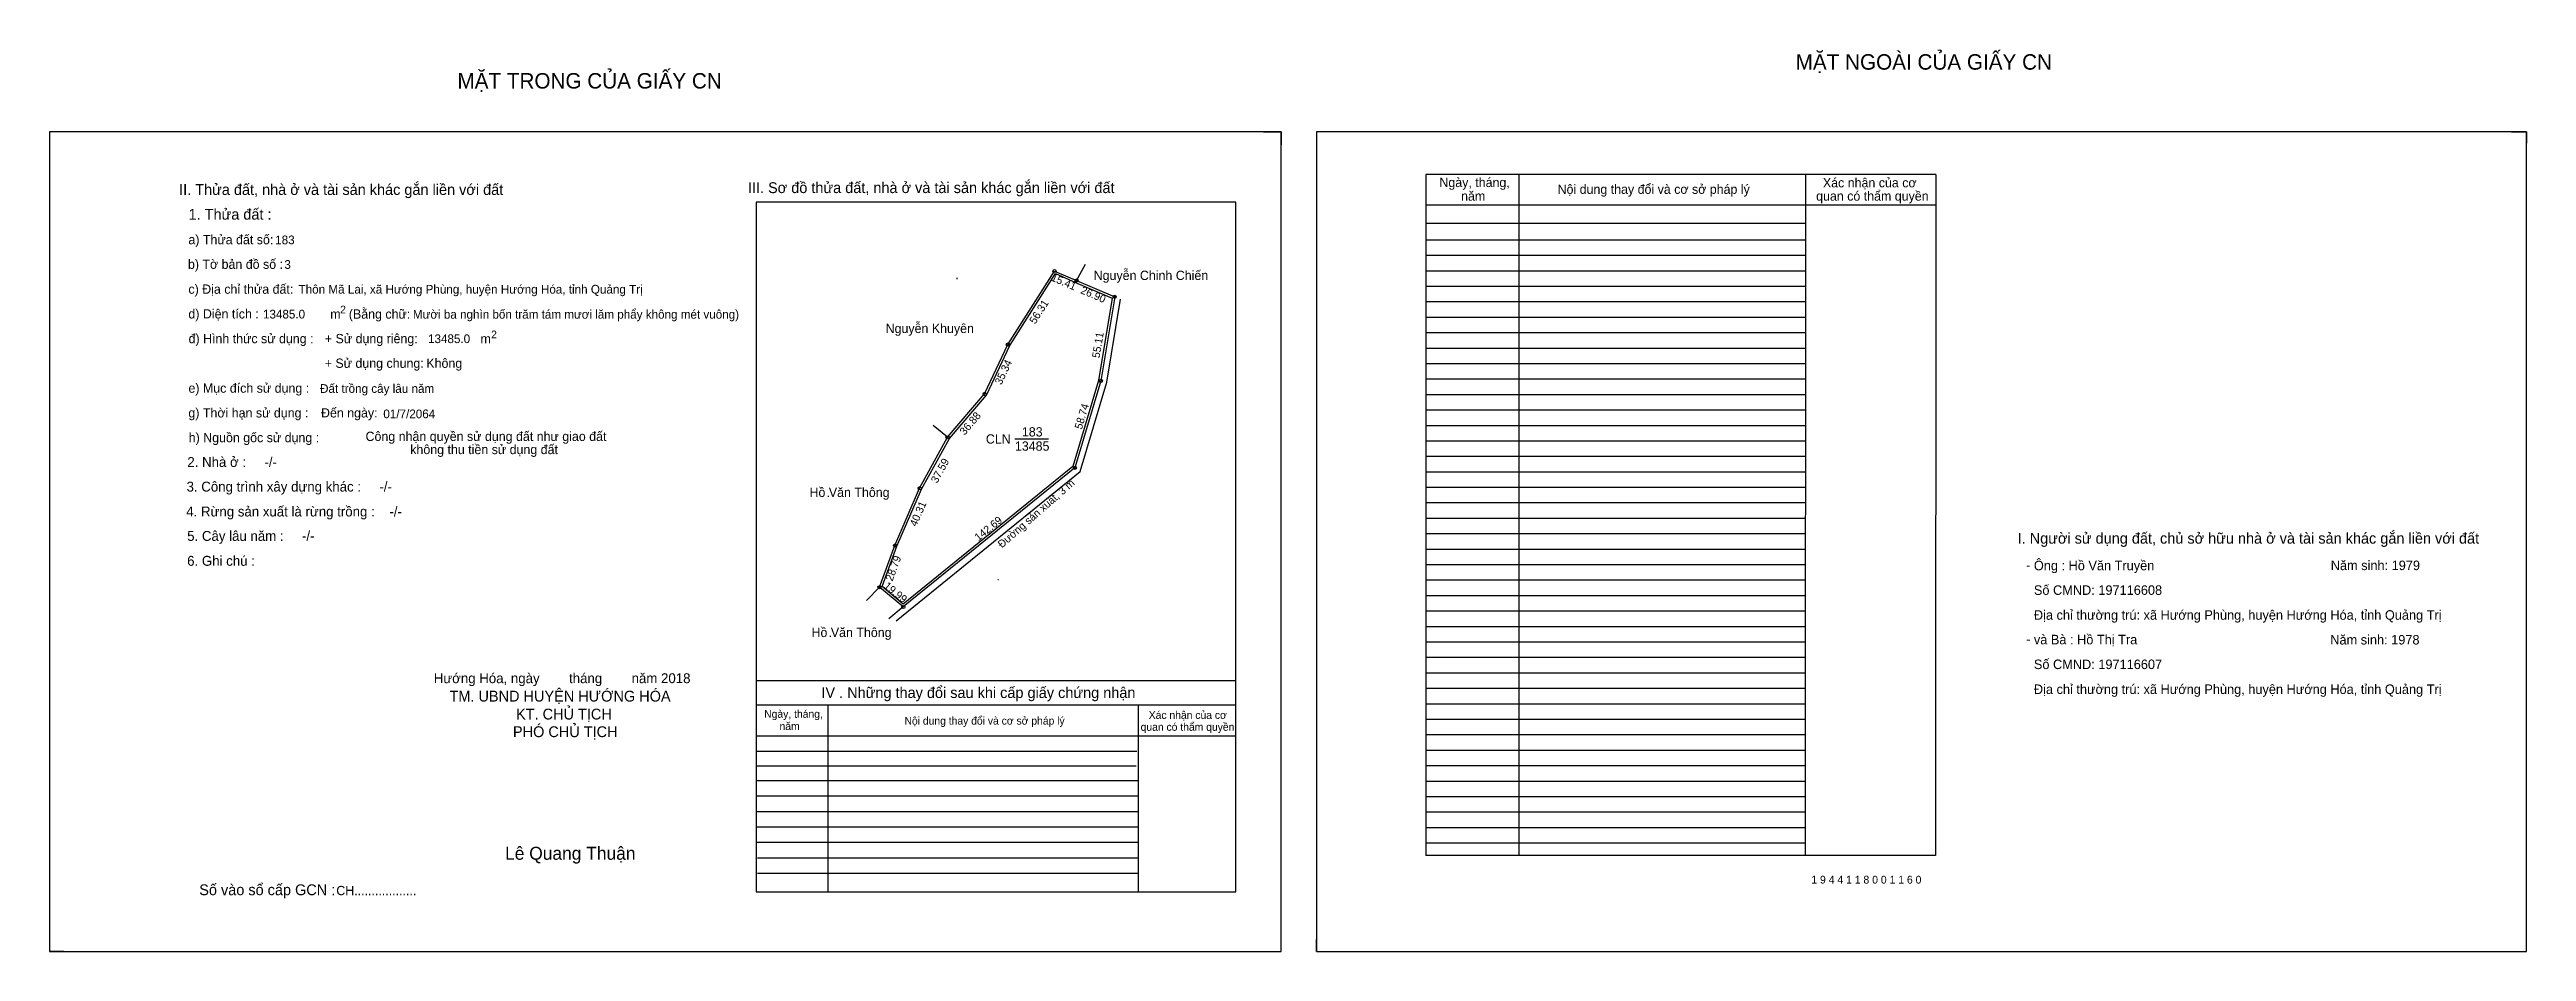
# Model space of a CAD drawing. Extents: x 532298 to 535809, y 1847358 to 1847970.
# Drawn here: x 534208 to 535809, y 1847386 to 1847970 of the extents above.
import ezdxf

# ---------------------------------------------------------------- set-up
doc = ezdxf.new("R2010")
doc.units = 0
for name, color, linetype in [('Default', 7, 'Continuous'), ('Level 10', 7, 'Continuous'), ('Level 11', 7, 'Continuous'), ('Level 13', 7, 'Continuous'), ('Level 27', 7, 'Continuous'), ('Level 36', 7, 'Continuous'), ('Level 49', 7, 'Continuous'), ('Level 55', 7, 'Continuous'), ('Level 6', 7, 'Continuous'), ('Level 60', 7, 'Continuous'), ('Level 7', 7, 'Continuous'), ('Level 8', 7, 'Continuous'), ('Level 9', 7, 'Continuous')]:
    doc.layers.add(name, color=color, linetype=linetype)

msp = doc.modelspace()

# ---------------------------------------------------------------- linework, layer by layer
at = {"layer": 'Level 10'}
for p, q in [((534992.3, 1847916.5), (535003.7, 1847916.5)), ((535003.7, 1847916.5), (535003.7, 1847908.1)), ((535799.1, 1847916.5), (535808.7, 1847916.5)), ((535808.7, 1847916.5), (535808.7, 1847909.1)), ((534827, 1847779), (534857.2, 1847826.5)), ((534890.9, 1847754.6), (534899.9, 1847808.2)), ((534887.1, 1847755.4), (534870.3, 1847699.2)), ((534873.7, 1847696.8), (534890.9, 1847754.6)), ((534754.8, 1847600.4), (534873.7, 1847696.8)), ((534870.3, 1847699.2), (534759.4, 1847609.3)), ((534207.5, 1847394.3), (534207.5, 1847386.5)), ((534216.7, 1847386.5), (534207.5, 1847386.5)), ((535026.5, 1847386.5), (535026.5, 1847394.3)), ((535026.5, 1847386.5), (535033.5, 1847386.5))]:
    msp.add_line(p, q, dxfattribs=at)
for points in [[(534207.5, 1847386.5), (535003.7, 1847386.5), (535003.7, 1847916.5), (534207.5, 1847916.5)], [(535026.5, 1847386.5), (535808.7, 1847386.5), (535808.7, 1847916.5), (535026.5, 1847916.5)], [(534857.2, 1847826.5), (534871.4, 1847820.4), (534896.1, 1847809.8), (534887.1, 1847755.4), (534870.3, 1847699.2), (534759.4, 1847609.3), (534744, 1847622), (534754, 1847649), (534770, 1847686), (534788, 1847719), (534812, 1847747), (534827, 1847779)], [(534857.8, 1847824.8), (534870.8, 1847819.1), (534894.5, 1847809), (534885.7, 1847755.8), (534869, 1847700), (534759.4, 1847611.1), (534745.7, 1847622.4), (534755.3, 1847648.5), (534771.3, 1847685.4), (534789.2, 1847718.2), (534813.2, 1847746.2), (534828.2, 1847778.3)]]:
    msp.add_lwpolyline(points, close=True, dxfattribs=at)
at = {"layer": 'Level 11'}
for centre in [(534857.2, 1847826.5), (534857.2, 1847826.5), (534871.4, 1847820.4), (534896.1, 1847809.8), (534827, 1847779), (534887.1, 1847755.4), (534812, 1847747), (534788, 1847719), (534870.3, 1847699.2), (534770, 1847686), (534754, 1847649), (534744, 1847622), (534759.4, 1847609.3)]:
    msp.add_circle(centre, 1, dxfattribs=at)
at = {"layer": 'Level 27'}
for p, q in [((534871.4, 1847820.4), (534877.2, 1847830.9)), ((534788, 1847719), (534778.7, 1847726.6)), ((534744, 1847622), (534735.6, 1847613.4)), ((534759.4, 1847609.3), (534750.1, 1847601.7))]:
    msp.add_line(p, q, dxfattribs=at)
at = {"layer": 'Level 7'}
for p, q in [((535342.5, 1847846.5), (535097.3, 1847846.5)), ((535342.5, 1847836.5), (535097.3, 1847836.5)), ((535342.5, 1847826.5), (535097.3, 1847826.5)), ((535342.5, 1847816.5), (535097.3, 1847816.5)), ((535342.5, 1847806.5), (535097.3, 1847806.5)), ((535342.5, 1847796.5), (535097.3, 1847796.5)), ((535342.5, 1847786.5), (535097.3, 1847786.5)), ((535342.5, 1847776.5), (535097.3, 1847776.5)), ((535342.5, 1847766.5), (535097.3, 1847766.5)), ((535342.5, 1847756.5), (535097.3, 1847756.5)), ((535342.5, 1847746.5), (535097.3, 1847746.5)), ((535342.5, 1847736.5), (535097.3, 1847736.5)), ((535342.5, 1847726.5), (535097.3, 1847726.5)), ((535342.5, 1847716.5), (535097.3, 1847716.5)), ((535342.5, 1847706.5), (535097.3, 1847706.5)), ((535342.5, 1847696.5), (535097.3, 1847696.5)), ((535342.5, 1847686.5), (535097.3, 1847686.5)), ((535342.5, 1847676.5), (535097.3, 1847676.5)), ((535342.5, 1847666.5), (535097.3, 1847666.5)), ((535342.5, 1847656.5), (535097.3, 1847656.5)), ((535342.5, 1847646.5), (535097.3, 1847646.5)), ((535342.5, 1847636.5), (535097.3, 1847636.5)), ((535342.5, 1847626.5), (535097.3, 1847626.5)), ((535342.5, 1847616.5), (535097.3, 1847616.5)), ((535342.5, 1847606.5), (535097.3, 1847606.5)), ((535342.5, 1847596.5), (535097.3, 1847596.5)), ((535342.5, 1847586.5), (535097.3, 1847586.5)), ((535342.5, 1847576.5), (535097.3, 1847576.5)), ((535342.5, 1847566.5), (535097.3, 1847566.5)), ((535342.5, 1847556.5), (535097.3, 1847556.5)), ((535342.5, 1847546.5), (535097.3, 1847546.5)), ((535342.5, 1847536.5), (535097.3, 1847536.5)), ((534910.4, 1847515.8), (534664.3, 1847515.8)), ((535342.5, 1847526.5), (535097.3, 1847526.5)), ((535342.5, 1847516.5), (535097.3, 1847516.5)), ((534910, 1847506.3), (534664.3, 1847506.3)), ((534911.3, 1847496.9), (534664.3, 1847496.9)), ((535342.5, 1847506.5), (535097.3, 1847506.5)), ((534911.3, 1847486.9), (534664.3, 1847486.9)), ((535342.5, 1847496.5), (535097.3, 1847496.5)), ((535342.5, 1847486.5), (535097.3, 1847486.5)), ((534911.3, 1847476.9), (534664.3, 1847476.9)), ((534911.3, 1847466.9), (534664.3, 1847466.9)), ((535342.5, 1847476.5), (535097.3, 1847476.5)), ((535342.5, 1847466.5), (535097.3, 1847466.5)), ((534911.3, 1847456.9), (534664.3, 1847456.9)), ((535342.5, 1847456.5), (535097.3, 1847456.5)), ((534911.3, 1847446.9), (534665.1, 1847446.9)), ((534911.3, 1847436.9), (534665.1, 1847436.9))]:
    msp.add_line(p, q, dxfattribs=at)
at = {"layer": 'Level 8'}
for p, q in [((535426.9, 1847889), (535097.3, 1847889)), ((535097.3, 1847889), (535097.3, 1847448.5)), ((535157.3, 1847889), (535157.3, 1847448.5)), ((535342.6, 1847888.8), (535342.5, 1847448.5)), ((535426.9, 1847889), (535426.7, 1847448.5)), ((534974.3, 1847871.1), (534664.3, 1847871.1)), ((534664.3, 1847871.1), (534664.3, 1847425.1)), ((534974.3, 1847425.1), (534974.3, 1847871.1)), ((535426.9, 1847869), (535097.3, 1847869)), ((535342.5, 1847857.2), (535097.3, 1847857.2)), ((534974.3, 1847561.5), (534664.3, 1847561.5)), ((534974.3, 1847545.8), (534664.3, 1847545.8)), ((534710.6, 1847545.8), (534710.6, 1847425.1)), ((534911.3, 1847545.8), (534911.3, 1847425.1)), ((534974.3, 1847525.8), (534664.3, 1847525.8)), ((535426.7, 1847448.5), (535097.3, 1847448.5)), ((534664.3, 1847425.1), (534974.3, 1847425.1))]:
    msp.add_line(p, q, dxfattribs=at)
at = {"layer": 'Level 9'}
msp.add_line((534831.6, 1847717.9), (534853.2, 1847717.9), dxfattribs=at)

# ---------------------------------------------------------------- texts
at = {"layer": 'Default'}
for s, p in [('e) Mục đích sử dụng :', (534297.3, 1847747.8)), ('g) Thời hạn sử dụng :', (534297.3, 1847731.8)), ('Đến ngày:', (534383, 1847731.8)), ('h) Nguồn gốc sử dụng :', (534297.5, 1847715.8)), ('Công nhận quyền sử dụng đất như giao đất', (534411.8, 1847716.6)), ('không thu tiền sử dụng đất', (534440.7, 1847708.1))]:
    msp.add_text(s, height=6, dxfattribs=at).set_placement(p)
at = {"layer": 'Level 13'}
for s, p in [('CLN', (534812.8, 1847714.9)), ('183', (534836.1, 1847719.5)), ('13485', (534831.6, 1847710.3))]:
    msp.add_text(s, height=6, dxfattribs=at).set_placement(p)
at = {"layer": 'Level 36'}
for p in [(534793, 1847821.2), (534709.9, 1847680.4), (534819.6, 1847626.4), (534711.2, 1847589.8)]:
    msp.add_text('.', height=6, dxfattribs=at).set_placement(p)
at = {"layer": 'Level 49'}
for s, rotation, p in [('15.41', 336.7624, (534854.5, 1847820.5)), ('56.31', 57.5319, (534844.7, 1847791.8)), ('26.90', 336.7427, (534873.6, 1847812.3)), ('55.11', 80.5479, (534886.3, 1847770)), ('35.34', 64.8852, (534822.8, 1847752.5)), ('58.74', 73.3914, (534874.8, 1847723.8)), ('36.88', 49.3987, (534799.1, 1847720)), ('37.59', 61.3895, (534781.3, 1847688.9)), ('40.31', 66.6148, (534767.9, 1847660.9)), ('142.69', 39.038, (534808, 1847651.6)), ('28.79', 69.6769, (534752.4, 1847625.6)), ('19.99', 320.521, (534746.4, 1847622.1))]:
    msp.add_text(s, height=5, rotation=rotation, dxfattribs=at).set_placement(p)
at = {"layer": 'Level 55'}
for s, height, p in [('1', 0.8, (534857, 1847826.5)), ('0', 0.22, (534857.2, 1847826.3)), ('0', 0.22, (534857.2, 1847826.3)), ('2', 0.8, (534871.1, 1847820.4)), ('0', 0.22, (534871.3, 1847820.2)), ('0', 0.22, (534871.3, 1847820.2)), ('0', 0.22, (534871.3, 1847820.2)), ('3', 0.8, (534895.9, 1847809.8)), ('0', 0.22, (534896, 1847809.6)), ('0', 0.22, (534896, 1847809.6)), ('12', 0.8, (534826.4, 1847779)), ('0', 0.22, (534826.9, 1847778.8)), ('0', 0.22, (534826.9, 1847778.8)), ('4', 0.8, (534886.8, 1847755.4)), ('0', 0.22, (534887, 1847755.2)), ('11', 0.8, (534811.5, 1847747)), ('0', 0.22, (534811.9, 1847746.8)), ('0', 0.22, (534811.9, 1847746.8)), ('10', 0.8, (534787.4, 1847719)), ('0', 0.22, (534787.9, 1847718.8)), ('0', 0.22, (534787.9, 1847718.8)), ('0', 0.22, (534787.9, 1847718.8)), ('0', 0.22, (534787.9, 1847718.8)), ('5', 0.8, (534870, 1847699.2)), ('0', 0.22, (534870.2, 1847698.9)), ('9', 0.8, (534769.7, 1847686)), ('0', 0.22, (534769.9, 1847685.8)), ('0', 0.22, (534769.9, 1847685.8)), ('8', 0.8, (534753.7, 1847649)), ('0', 0.22, (534753.9, 1847648.8)), ('0', 0.22, (534753.9, 1847648.8)), ('7', 0.8, (534743.7, 1847622)), ('0', 0.22, (534743.9, 1847621.8)), ('0', 0.22, (534743.9, 1847621.8)), ('0', 0.22, (534743.9, 1847621.8)), ('6', 0.8, (534759.2, 1847609.3)), ('0', 0.22, (534759.4, 1847609.1)), ('0', 0.22, (534759.4, 1847609.1))]:
    msp.add_text(s, height=height, dxfattribs=at).set_placement(p)
at = {"layer": 'Level 6'}
for s, height, p in [('183', 5.63, (534353.4, 1847843.8)), ('3', 5.63, (534359.3, 1847827.9)), ('Thôn Mã Lai, xã Hướng Phùng, huyện Hướng Hóa, tỉnh Quảng Trị', 5.64, (534368.5, 1847811.9)), ('13485.0', 5.63, (534345.5, 1847795.8)), ('Mười ba nghìn bốn trăm tám mươi lăm phẩy không mét vuông)', 5.632, (534442.4, 1847795.7)), ('13485.0', 5.63, (534452.2, 1847779.9)), ('Đất trồng cây lâu năm', 5.64, (534382.4, 1847747.7)), ('01/7/2064', 5.64, (534423.3, 1847731.3)), ('Ông : Hồ Văn Truyền', 6.16, (535490.3, 1847633)), ('Năm sinh: 1979', 6.16, (535682.2, 1847633.1)), ('Số CMND: 197116608', 6.16, (535490.3, 1847617.1)), ('Địa chỉ thường trú: xã Hướng Phùng, huyện Hướng Hóa, tỉnh Quảng Trị', 6.16, (535490.3, 1847601)), ('và Bà : Hồ Thị Tra', 6.16, (535490.3, 1847585.1)), ('Năm sinh: 1978', 6.16, (535681.9, 1847585)), ('Số CMND: 197116607', 6.16, (535490.3, 1847569.1)), ('Địa chỉ thường trú: xã Hướng Phùng, huyện Hướng Hóa, tỉnh Quảng Trị', 6.16, (535490.3, 1847553)), ('1 9 4 4 1 1 8 0 0 1 1 6 0', 5.04, (535346.4, 1847430.4))]:
    msp.add_text(s, height=height, dxfattribs=at).set_placement(p)
at = {"layer": 'Level 60'}
for s, p in [('Nguyễn Chinh Chiến', (534882.5, 1847820.7)), ('Nguyễn Khuyên', (534748, 1847786.4)), ('Hồ Văn Thông', (534698.8, 1847680.4)), ('Hồ Văn Thông', (534700.1, 1847589.8))]:
    msp.add_text(s, height=6, dxfattribs=at).set_placement(p)
at = {"layer": 'Level 7'}
for s, height, p in [('MẶT NGOÀI CỦA GIẤY CN', 10, (535336.3, 1847956.7)), ('MẶT TRONG CỦA GIẤY CN', 10, (534471.2, 1847944.5)), ('II. Thửa đất, nhà ở và tài sản khác gắn liền với đất', 7, (534291.3, 1847875.7)), ('III. Sơ đồ thửa đất, nhà ở và tài sản khác gắn liền với đất', 7, (534659, 1847876.9)), ('Ngày, tháng,', 6, (535106, 1847880.8)), ('Nội dung thay đổi và cơ sở pháp lý', 6, (535182.4, 1847876.4)), ('Xác nhận của cơ', 6, (535353.9, 1847880.6)), ('1. Thửa đất :', 7, (534297.4, 1847859.7)), ('năm', 6, (535120, 1847872)), (' quan có thẩm quyền', 6, (535347.3, 1847872)), ('a) Thửa đất số:', 6, (534297.3, 1847843.8)), ('b) Tờ bản đồ số :', 6, (534297, 1847827.9)), ('c) Địa chỉ thửa đất:', 6, (534297.3, 1847811.8)), ('d) Diện tích :', 6, (534297.3, 1847795.8)), ('2', 5, (534395.4, 1847799.1)), ('(Bằng chữ:', 6, (534401, 1847795.7)), ('đ) Hình thức sử dụng :', 6, (534297.4, 1847779.8)), ('+ Sử dụng riêng:', 6, (534385.5, 1847779.8)), ('m', 6, (534389, 1847795.7)), ('2', 5, (534493, 1847783)), ('+ Sử dụng chung:', 6, (534385.4, 1847763.9)), ('Không', 6, (534451.1, 1847763.9)), ('m', 6, (534486.1, 1847779.7)), ('2. Nhà ở :     -/-', 6.4, (534296.6, 1847699.8)), ('3. Công trình xây dựng khác :     -/-', 6.4, (534296.1, 1847683.9)), ('4. Rừng sản xuất là rừng trồng :    -/-', 6.4, (534295.9, 1847667.8)), ('5. Cây lâu năm :     -/-', 6.4, (534296.5, 1847652)), ('I. Người sử dụng đất, chủ sở hữu nhà ở và tài sản khác gắn liền với đất', 7, (535479.8, 1847650.2)), ('6. Ghi chú :', 6.4, (534296.5, 1847635.9)), ('-', 6.4, (535485.2, 1847633.2)), ('-', 6.4, (535485.3, 1847585.3)), ('Hướng Hóa, ngày        tháng        năm 2018', 6.4, (534455.9, 1847560)), ('TM. UBND HUYỆN HƯỚNG HÓA', 7, (534466.1, 1847548.1)), ('KT. CHỦ TỊCH', 7, (534509.1, 1847536.5)), ('IV . Những thay đổi sau khi cấp giấy chứng nhận', 7, (534706.5, 1847550.4)), ('PHÓ CHỦ TỊCH', 7, (534507.1, 1847525.1)), ('Ngày, tháng,', 5, (534669.5, 1847537.6)), ('năm', 5, (534679.4, 1847529.7)), ('Nội dung thay đổi và cơ sở pháp lý', 5, (534760.2, 1847533.2)), (' quan có thẩm quyền', 5, (534911, 1847529.2)), ('Xác nhận của cơ', 5, (534918.1, 1847536.9)), ('Lê Quang Thuận', 8.4, (534502, 1847445.8)), ('Số vào sổ cấp GCN :', 7, (534304.3, 1847422.9)), ('CH..................', 6, (534392.9, 1847422.9))]:
    msp.add_text(s, height=height, dxfattribs=at).set_placement(p)
at = {"layer": 'Level 8'}
msp.add_text('Đường sản xuất, 3 m', height=5, rotation=41.1974, dxfattribs=at).set_placement((534823.2, 1847647.1))

doc.saveas('drawing.dxf')
